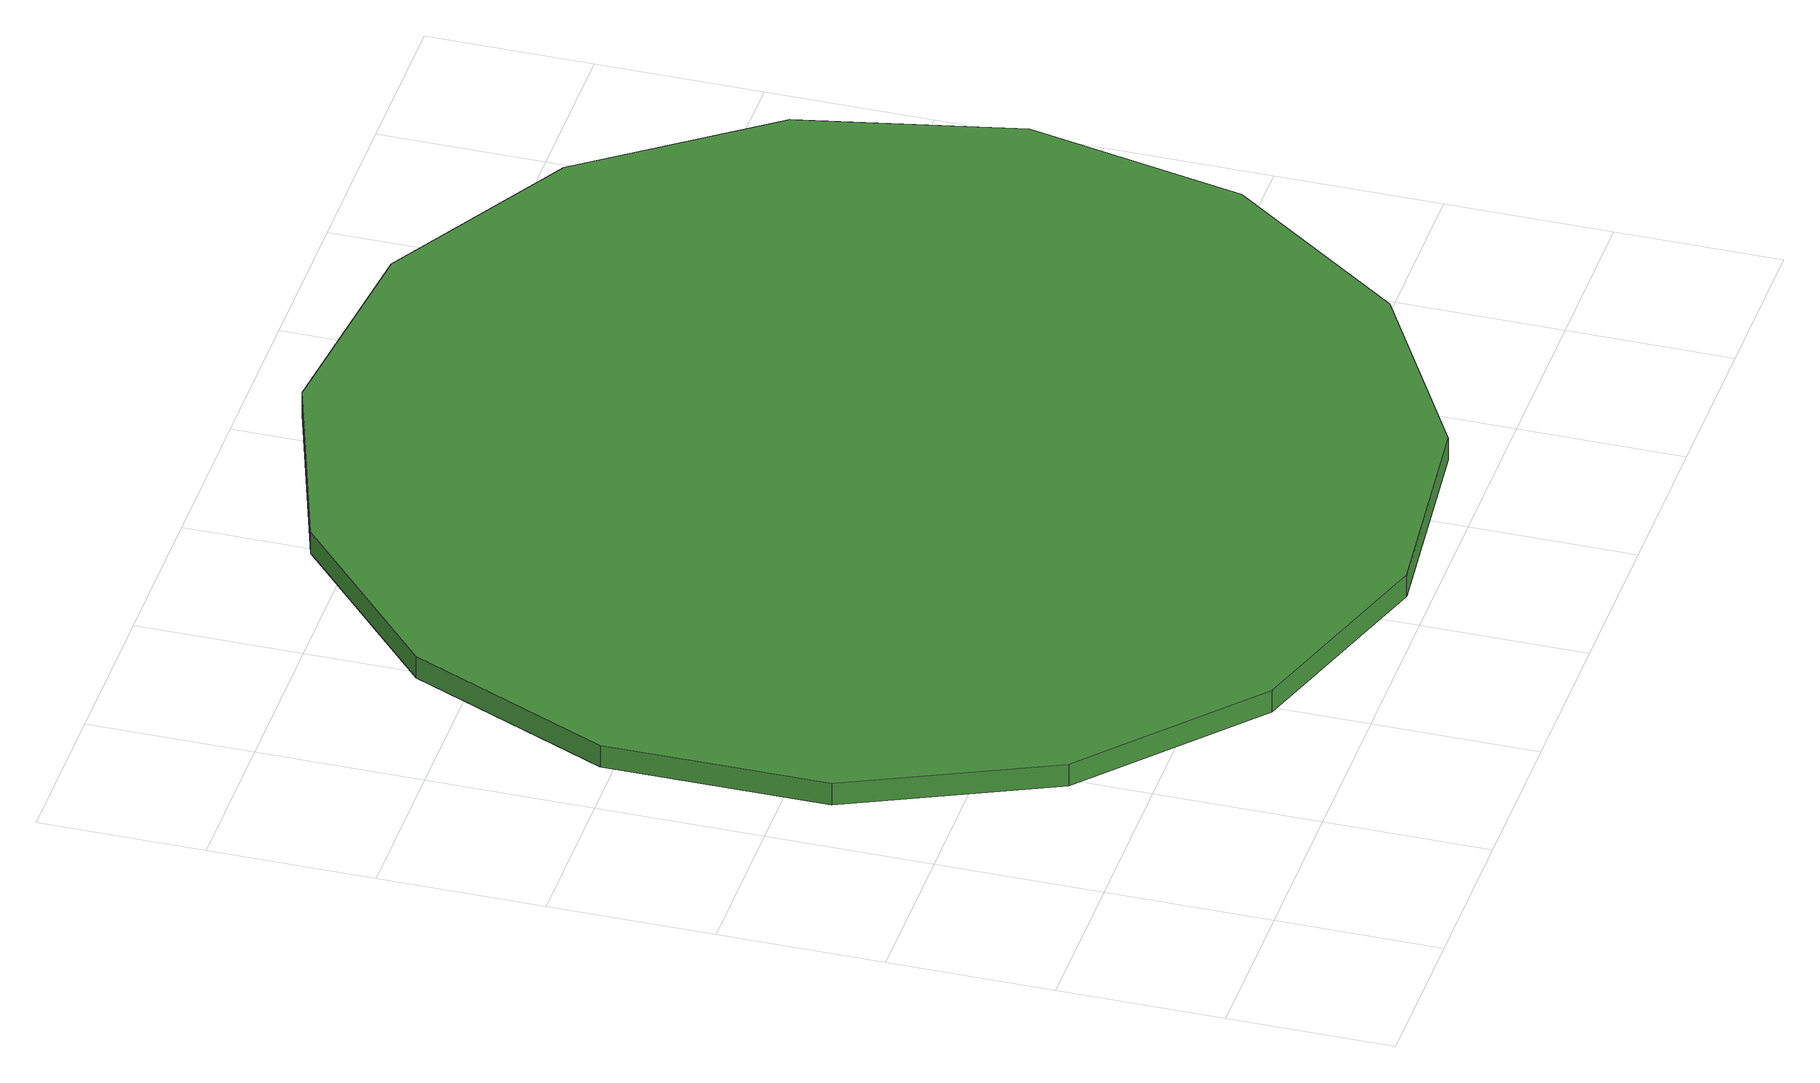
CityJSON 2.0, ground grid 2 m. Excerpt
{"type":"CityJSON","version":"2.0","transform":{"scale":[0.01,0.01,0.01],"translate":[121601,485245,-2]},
"CityObjects":{
"tree1":{"type":"SolitaryVegetationObject","attributes":{"function":"something"}},
"tree2":{"type":"SolitaryVegetationObject","attributes":{"function":"something"},"geometry":[{"type":"MultiSurface","lod":"1","boundaries":[[[0,1,2,3,4,5,6,7,8,9,10,11,12,13,14]],[[15,16,17,18,19,20,21,22,23,24,25,26,27,28,29]],[[0,29,28,1]],[[1,28,27,2]],[[2,27,26,3]],[[3,26,25,4]],[[4,25,24,5]],[[5,24,23,6]],[[6,23,22,7]],[[7,22,21,8]],[[8,21,20,9]],[[9,20,19,10]],[[10,19,18,11]],[[11,18,17,12]],[[12,17,16,13]],[[13,16,15,14]],[[14,15,29,0]]]}]},
"tree3":{"type":"SolitaryVegetationObject","attributes":{"function":"something"}},
"tree4":{"type":"SolitaryVegetationObject","attributes":{"function":"something"}},
"tree5":{"type":"SolitaryVegetationObject","attributes":{"function":"something"}}
},
"vertices":[
[1373,680,127],[1316,946,127],[1156,1166,127],[921,1302,127],[651,1330,127],[392,1246,127],[190,1064,127],[80,816,127],[80,544,127],[190,296,127],[392,114,127],[651,30,127],[921,58,127],[1156,194,127],[1316,414,127],[1316,414,97],[1156,194,97],[921,58,97],[651,30,97],[392,114,97],[190,296,97],[80,544,97],[80,816,97],[190,1064,97],[392,1246,97],[651,1330,97],[921,1302,97],[1156,1166,97],[1316,946,97],[1373,680,97]
]}
